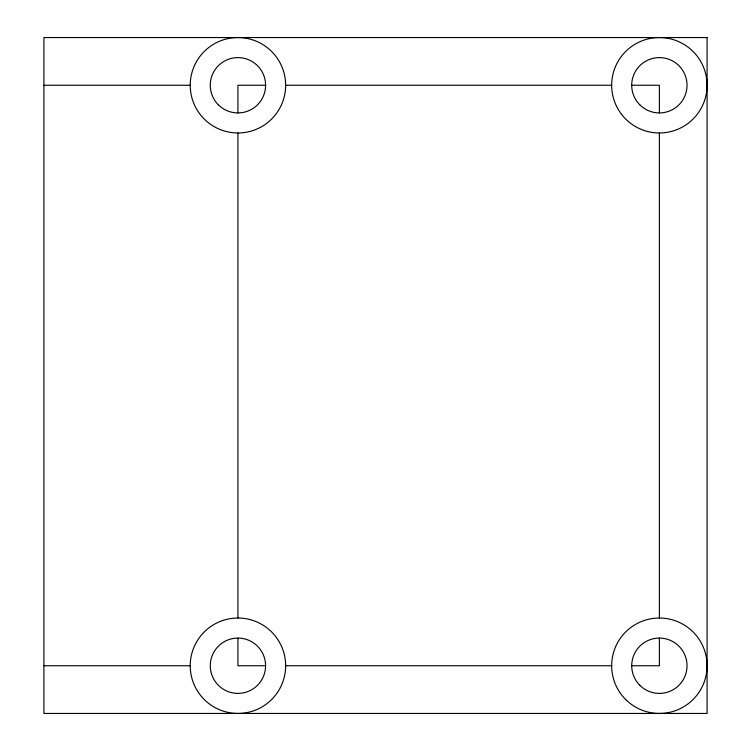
<?xml version="1.0" encoding="UTF-8"?>
<svg xmlns="http://www.w3.org/2000/svg" width="751" height="751" viewBox="0 0 751 751"><rect width="100%" height="100%" fill="white"/><g stroke="black" fill="none" stroke-linecap="round" stroke-linejoin="round"><path stroke-width="1.13" d="M43.915 85.257L190.228 85.257M265.591 85.257L237.936 85.257L237.936 112.922M285.643 85.257A47.707 47.707 0 0 1 214.082 126.581A47.707 47.707 0 0 1 214.082 43.943A47.707 47.707 0 0 1 285.643 85.257L611.671 85.257M631.722 85.257L659.378 85.257L659.378 112.922M43.915 665.743L190.228 665.743M265.591 665.743A27.656 27.656 0 0 0 224.108 641.786A27.656 27.656 0 0 0 224.108 689.69A27.656 27.656 0 0 0 265.591 665.743L237.936 665.743L237.936 638.078M285.643 665.743A47.707 47.707 0 0 1 214.082 707.057A47.707 47.707 0 0 1 214.082 624.419A47.707 47.707 0 0 1 285.643 665.743L611.671 665.743M631.722 665.743L659.378 665.743L659.378 638.078M659.378 132.974L659.378 618.026M237.936 132.974L237.936 618.026M707.085 37.55L43.915 37.55L43.915 713.45L707.085 713.45L707.085 37.55M625.639 699.472A47.707 47.707 0 0 0 705.461 678.087A47.707 47.707 0 0 0 647.033 619.65A47.707 47.707 0 0 0 625.639 699.472M635.524 126.581A47.707 47.707 0 0 0 707.085 85.257A47.707 47.707 0 0 0 635.524 43.943A47.707 47.707 0 0 0 635.524 126.581M639.824 104.821A27.656 27.656 0 0 0 686.095 92.42A27.656 27.656 0 0 0 652.215 58.54A27.656 27.656 0 0 0 639.824 104.821M639.824 685.297A27.656 27.656 0 0 0 686.095 672.896A27.656 27.656 0 0 0 652.215 639.026A27.656 27.656 0 0 0 639.824 685.297M218.372 104.821A27.656 27.656 0 0 0 264.652 92.42A27.656 27.656 0 0 0 230.773 58.54A27.656 27.656 0 0 0 218.372 104.821"/></g></svg>
